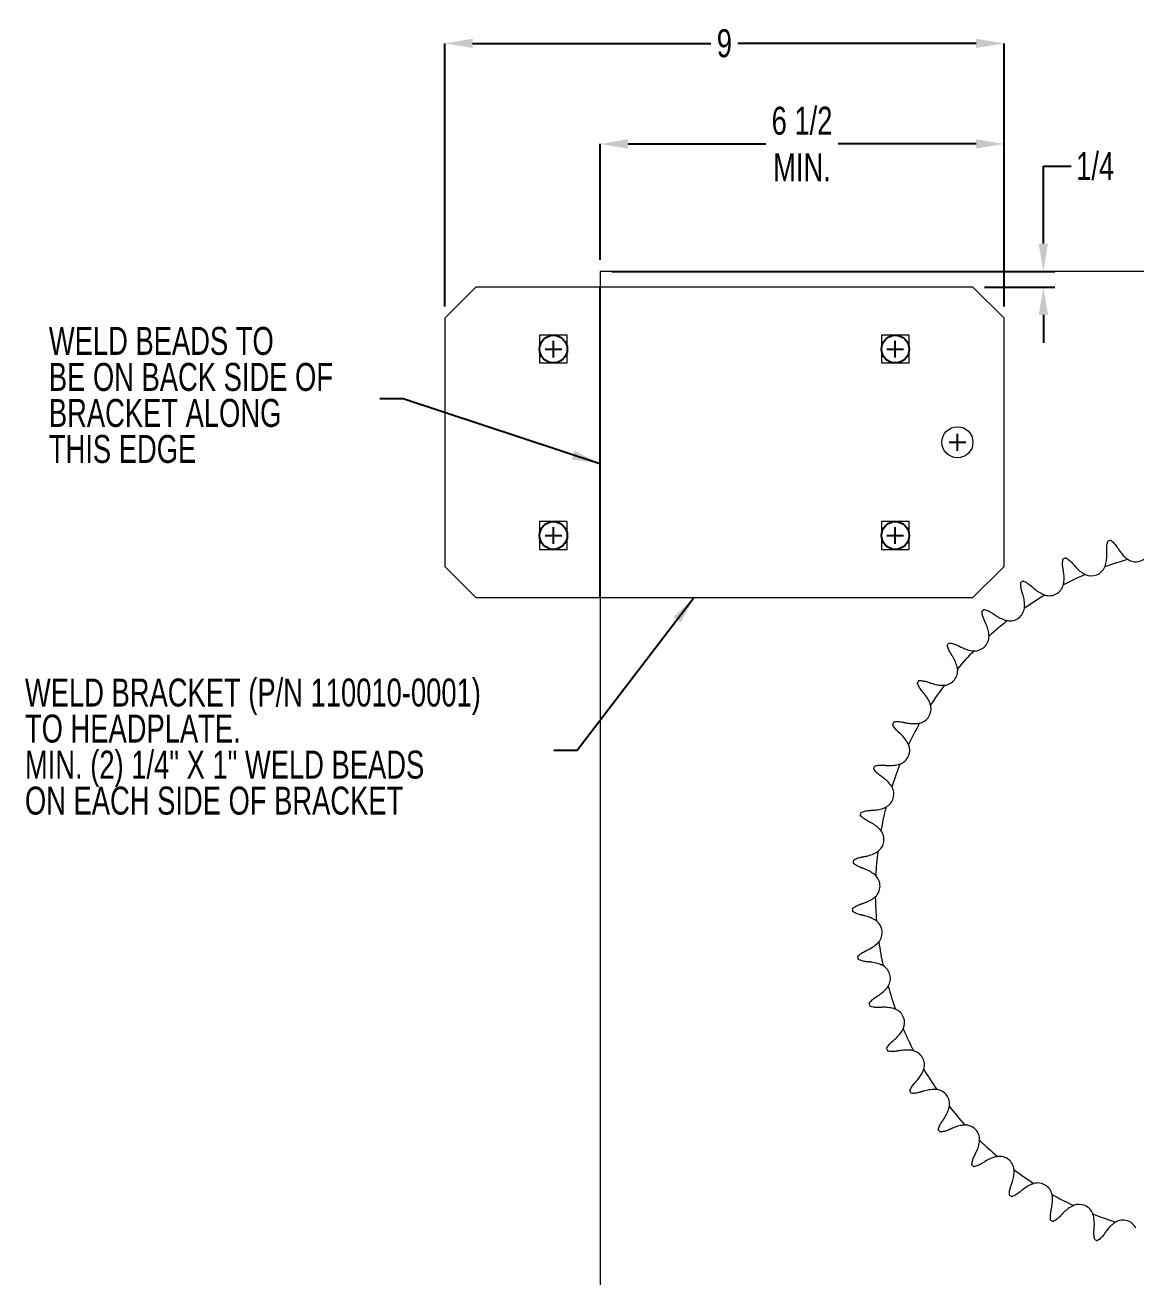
# Model space of a CAD drawing. Header units: inches. Extents: x 23.1 to 33, y 7.5 to 17.7.
# Drawn here: x 23.06 to 29.02, y 11 to 17.72 of the extents above; entities that cross this region are included whole.
import ezdxf
from ezdxf.lldxf.tags import DXFTag

# ---------------------------------------------------------------- set-up
doc = ezdxf.new("R2010")
doc.units = ezdxf.units.IN
doc.header["$MEASUREMENT"] = 0
doc.header["$PDSIZE"] = -1
doc.layers.add('DIM', color=1, linetype='Continuous')
doc.layers.add('HID', color=1, linetype='HIDDEN')
doc.styles.add('SLDTEXTSTYLE0', font='ARIAL.TTF', dxfattribs={"width": 0.7})
doc.styles.get("Standard").update_dxf_attribs({"font": 'ARIAL.TTF'})
tags = doc.linetypes.add('HIDDEN', pattern=[0.075, 0.05, -0.025]).pattern_tags.tags
tags[6:7] = [DXFTag(74, 4), DXFTag(75, 0), DXFTag(340, '0'), DXFTag(46, 1.0), DXFTag(50, 0.0), DXFTag(44, 0.0), DXFTag(45, 0.0)]
tags[4:5] = [DXFTag(74, 4), DXFTag(75, 0), DXFTag(340, '0'), DXFTag(46, 1.0), DXFTag(50, 0.0), DXFTag(44, 0.0), DXFTag(45, 0.0)]
doc.dimstyles.new('SLDDIMSTYLE0', dxfattribs={"dimtxt": 0.15, "dimasz": 0.15, "dimexe": 0, "dimexo": 0.0625, "dimgap": 0.0375, "dimtad": 0, "dimtih": 1, "dimtoh": 1, "dimdec": 3, "dimlfac": 3, "dimrnd": 1e-09, "dimzin": 12, "dimdsep": 46, "dimtxsty": 'SLDTEXTSTYLE0', "dimsah": 1, "dimcen": 0.09, "dimadec": 0, "dimazin": 0, "dimtfac": 1, "dimtdec": 3, "dimtofl": 0, "dimtmove": 0, "dimatfit": 3, "dimfxl": 0, "dimtolj": 1, "dimtzin": 12, "dimarcsym": 0})
doc.dimstyles.new('SLDDIMSTYLE1', dxfattribs={"dimtxt": 0.15, "dimasz": 0.15, "dimexe": 0, "dimexo": 0.0625, "dimgap": 0.0375, "dimtad": 0, "dimtih": 1, "dimtoh": 1, "dimdec": 3, "dimlfac": 3, "dimrnd": 1e-09, "dimzin": 12, "dimdsep": 46, "dimtxsty": 'SLDTEXTSTYLE0', "dimsah": 1, "dimcen": 0.09, "dimadec": 0, "dimazin": 0, "dimtfac": 1, "dimtdec": 3, "dimtofl": 0, "dimtmove": 0, "dimatfit": 3, "dimfxl": 0, "dimtolj": 1, "dimtzin": 12, "dimarcsym": 0})
doc.dimstyles.new('SLDDIMSTYLE2', dxfattribs={"dimtxt": 0.15, "dimasz": 0.15, "dimexe": 0, "dimexo": 0.0625, "dimgap": 0.0375, "dimtad": 0, "dimtih": 1, "dimtoh": 1, "dimdec": 0, "dimrnd": 1e-09, "dimzin": 0, "dimdsep": 46, "dimtxsty": 'Standard', "dimsah": 1, "dimcen": 0.09, "dimadec": 0, "dimazin": 0, "dimtfac": 1, "dimtdec": 0, "dimtofl": 0, "dimtmove": 0, "dimatfit": 3, "dimfxl": 0, "dimtolj": 1, "dimtzin": 0, "dimarcsym": 0})

# ---------------------------------------------------------------- blocks, each defined once
blk = doc.blocks.new('*D7')
at = {"color": 0, "linetype": 'ByBlock', "lineweight": -2}
for p, q in [((25.3089, 16.2092), (25.3089, 17.6208)), ((25.4589, 17.6208), (26.7368, 17.6208)), ((28.1589, 17.6208), (26.8809, 17.6208)), ((28.3089, 16.2092), (28.3089, 17.6208))]:
    blk.add_line(p, q, dxfattribs=at)
at = {"color": 0, "linetype": 'ByBlock'}
for points in [[(25.3089, 17.6208), (25.4589, 17.5958), (25.4589, 17.6458)], [(28.3089, 17.6208), (28.1589, 17.5958), (28.1589, 17.6458)]]:
    blk.add_solid(points, dxfattribs=at)
at = {"layer": 'DEFPOINTS', "color": 0, "linetype": 'ByBlock'}
for p in [(25.3089, 16.1467), (28.3089, 16.1467)]:
    blk.add_point(p, dxfattribs=at)
at = {"color": 0, "linetype": 'ByBlock', "insert": (26.8089, 17.6208), "char_height": 0.15, "attachment_point": 5, "style": 'SLDTEXTSTYLE0'}
blk.add_mtext('9', dxfattribs=at)
blk = doc.blocks.new('*D8')
at = {"color": 0, "linetype": 'ByBlock', "lineweight": -2}
for p, q in [((26.1422, 16.4592), (26.1422, 17.0812)), ((26.2922, 17.0812), (27.0315, 17.0812)), ((28.1589, 17.0812), (27.4195, 17.0812)), ((28.3089, 16.2092), (28.3089, 17.0812))]:
    blk.add_line(p, q, dxfattribs=at)
at = {"color": 0, "linetype": 'ByBlock'}
for points in [[(26.1422, 17.0812), (26.2922, 17.0562), (26.2922, 17.1062)], [(28.3089, 17.0812), (28.1589, 17.0562), (28.1589, 17.1062)]]:
    blk.add_solid(points, dxfattribs=at)
at = {"layer": 'DEFPOINTS', "color": 0, "linetype": 'ByBlock'}
for p in [(26.1422, 16.3967), (28.3089, 16.1467)]:
    blk.add_point(p, dxfattribs=at)
at = {"color": 0, "linetype": 'ByBlock', "insert": (27.2255, 17.0812), "char_height": 0.15, "attachment_point": 5, "style": 'SLDTEXTSTYLE0'}
blk.add_mtext('6 1/2\\PMIN.', dxfattribs=at)
blk = doc.blocks.new('*D9')
at = {"color": 0, "linetype": 'ByBlock', "lineweight": -2}
for p, q in [((28.5197, 16.5467), (28.5197, 16.9615)), ((28.5197, 16.9615), (28.6697, 16.9615)), ((26.2047, 16.3967), (28.5822, 16.3967)), ((28.2047, 16.3134), (28.5822, 16.3134)), ((28.5197, 16.1634), (28.5197, 16.0134))]:
    blk.add_line(p, q, dxfattribs=at)
at = {"color": 0, "linetype": 'ByBlock'}
for points in [[(28.5197, 16.3967), (28.5447, 16.5467), (28.4947, 16.5467)], [(28.5197, 16.3134), (28.5447, 16.1634), (28.4947, 16.1634)]]:
    blk.add_solid(points, dxfattribs=at)
at = {"layer": 'DEFPOINTS', "color": 0, "linetype": 'ByBlock'}
for p in [(26.1422, 16.3967), (28.1422, 16.3134)]:
    blk.add_point(p, dxfattribs=at)
at = {"color": 0, "linetype": 'ByBlock', "insert": (28.7977, 16.9615), "char_height": 0.15, "attachment_point": 5, "style": 'SLDTEXTSTYLE0'}
blk.add_mtext('1/4', dxfattribs=at)
blk = doc.blocks.new('SW_NOTE_2')
at = {"layer": 'DIM', "color": 0, "char_height": 0.15, "attachment_point": 1, "style": 'SLDTEXTSTYLE0'}
for s, insert in [('WELD BEADS TO', (-1.7756, 0.3869)), ('BE ON BACK SIDE OF', (-1.7756, 0.1935)), ('BRACKET ALONG', (-1.7756, 0.0002)), ('THIS EDGE', (-1.7756, -0.1931))]:
    blk.add_mtext(s, dxfattribs=dict(at, insert=insert))
blk = doc.blocks.new('SW_NOTE_3')
at = {"layer": 'DIM', "color": 0, "char_height": 0.15, "attachment_point": 1, "style": 'SLDTEXTSTYLE0'}
for s, insert in [('WELD BRACKET (P/N 110010-0001)', (-2.8363, 0.3869)), ('TO HEADPLATE.', (-2.8363, 0.1936)), ('MIN. (2) 1/4" X 1" WELD BEADS', (-2.8363, 0.0002)), ('ON EACH SIDE OF BRACKET', (-2.8363, -0.1931))]:
    blk.add_mtext(s, dxfattribs=dict(at, insert=insert))

msp = doc.modelspace()

# ---------------------------------------------------------------- linework, layer by layer
at = {"color": 7, "linetype": 'Continuous', "lineweight": 15}
for p, q in [((26.142195, 16.396721), (26.142195, 16.313387)), ((32.975529, 16.396721), (26.142195, 16.396721)), ((25.475529, 16.313387), (25.308862, 16.146721)), ((25.475529, 16.313387), (25.308862, 16.146721)), ((28.142195, 16.313387), (25.475529, 16.313387)), ((28.142195, 16.313387), (25.475529, 16.313387)), ((28.308862, 16.146721), (28.142195, 16.313387)), ((28.308862, 16.146721), (28.142195, 16.313387)), ((25.308862, 16.146721), (25.308862, 14.813387)), ((25.308862, 16.146721), (25.308862, 14.813387)), ((28.308862, 14.813387), (28.308862, 16.146721)), ((28.308862, 14.813387), (28.308862, 16.146721)), ((25.817862, 16.054387), (25.817862, 15.905721)), ((25.966529, 16.054387), (25.817862, 16.054387)), ((25.817862, 16.054387), (25.817862, 15.905721)), ((25.966529, 16.054387), (25.817862, 16.054387)), ((25.966529, 15.905721), (25.966529, 16.054387)), ((25.966529, 15.905721), (25.966529, 16.054387)), ((27.651195, 16.054387), (27.651195, 15.905721)), ((27.799862, 16.054387), (27.651195, 16.054387)), ((27.651195, 16.054387), (27.651195, 15.905721)), ((27.799862, 16.054387), (27.651195, 16.054387)), ((27.799862, 15.905721), (27.799862, 16.054387)), ((27.799862, 15.905721), (27.799862, 16.054387)), ((25.817862, 15.905721), (25.966529, 15.905721)), ((25.817862, 15.905721), (25.966529, 15.905721)), ((27.651195, 15.905721), (27.799862, 15.905721)), ((27.651195, 15.905721), (27.799862, 15.905721)), ((25.966529, 15.054387), (25.817862, 15.054387)), ((25.817862, 15.054387), (25.817862, 14.905721)), ((25.966529, 15.054387), (25.817862, 15.054387)), ((25.817862, 15.054387), (25.817862, 14.905721)), ((25.966529, 14.905721), (25.966529, 15.054387)), ((25.966529, 14.905721), (25.966529, 15.054387)), ((27.651195, 15.054387), (27.651195, 14.905721)), ((27.799862, 15.054387), (27.651195, 15.054387)), ((27.651195, 15.054387), (27.651195, 14.905721)), ((27.799862, 15.054387), (27.651195, 15.054387)), ((27.799862, 14.905721), (27.799862, 15.054387)), ((27.799862, 14.905721), (27.799862, 15.054387)), ((25.817862, 14.905721), (25.966529, 14.905721)), ((25.817862, 14.905721), (25.966529, 14.905721)), ((27.651195, 14.905721), (27.799862, 14.905721)), ((27.651195, 14.905721), (27.799862, 14.905721)), ((25.308862, 14.813387), (25.475529, 14.646721)), ((25.308862, 14.813387), (25.475529, 14.646721)), ((28.142195, 14.646721), (28.308862, 14.813387)), ((28.142195, 14.646721), (28.308862, 14.813387)), ((25.475529, 14.646721), (28.142195, 14.646721)), ((25.475529, 14.646721), (28.142195, 14.646721)), ((26.142195, 14.646721), (26.142195, 9.063387))]:
    msp.add_line(p, q, dxfattribs=at)
for centre in [(25.892195, 15.980054), (27.725529, 15.980054), (25.892195, 14.980054), (27.725529, 14.980054)]:
    msp.add_circle(centre, 0.074333)
msp.add_circle((28.058862, 15.480054), 0.083333, dxfattribs=at)
msp.add_circle((28.058862, 15.480054), 0.083333, dxfattribs=at)
for centre, radius, start, end in [((29.475529, 13.063387), 1.982131, 107.4571978, 107.9074803), ((29.475529, 13.063387), 1.982131, 114.9571978, 115.4074803), ((29.475529, 13.063387), 1.857131, 105.6858233, 109.6788547), ((29.015352, 14.918384), 0.079058, 237.9764413, 329.8882368), ((28.777163, 14.842449), 0.079058, 245.4764413, 337.3882368), ((29.475529, 13.063387), 1.982131, 122.4571978, 122.9074803), ((28.550924, 14.736074), 0.079057, 252.9764413, 344.8882368), ((29.475529, 13.063387), 1.857131, 113.1858233, 117.1788547), ((29.475529, 13.063387), 1.857131, 120.6858233, 124.6788547), ((29.475529, 13.063387), 1.982131, 129.9571978, 130.4074803), ((28.340504, 14.601079), 0.079058, 260.4764413, 352.3882368), ((29.475529, 13.063387), 1.857131, 128.1858233, 132.1788547), ((29.475529, 13.063387), 1.982131, 137.4571978, 137.9074803), ((28.149506, 14.439773), 0.079057, 267.9764413, 359.8882368), ((29.475529, 13.063387), 1.857131, 135.6858233, 139.6788547), ((27.981196, 14.254918), 0.079058, 275.4764413, 7.3882368), ((29.475529, 13.063387), 1.982131, 144.9571978, 145.4074803), ((29.475529, 13.063387), 1.857131, 143.1858233, 147.1788547), ((27.838454, 14.049674), 0.079058, 282.9764413, 14.8882368), ((29.475529, 13.063387), 1.982131, 152.4571978, 152.9074803), ((29.475529, 13.063387), 1.857131, 150.6858233, 154.6788547), ((27.723723, 13.827555), 0.079057, 290.4764413, 22.3882368), ((29.475529, 13.063387), 1.982131, 159.9571978, 160.4074803), ((29.475529, 13.063387), 1.857131, 158.1858233, 162.1788547), ((27.638966, 13.592361), 0.079057, 297.9764413, 29.8882368), ((29.475529, 13.063387), 1.857131, 165.6858233, 169.6788547), ((29.475529, 13.063387), 1.982131, 167.4571978, 167.9074803), ((27.585633, 13.348116), 0.079058, 305.4764413, 37.3882368), ((29.475529, 13.063387), 1.982131, 174.9571978, 175.4074803), ((29.475529, 13.063387), 1.857131, 173.1858233, 177.1788547), ((27.564637, 13.098999), 0.079057, 312.9764413, 44.8882368), ((29.475529, 13.063387), 1.857131, 180.6858233, 184.6788547), ((29.475529, 13.063387), 1.982131, 182.4571978, 182.9074803), ((27.576337, 12.849273), 0.079058, 320.4764413, 52.3882368), ((29.475529, 13.063387), 1.857131, 188.1858233, 192.1788547), ((29.475529, 13.063387), 1.982131, 189.9571978, 190.4074803), ((27.620532, 12.603211), 0.079057, 327.9764413, 59.8882368), ((29.475529, 13.063387), 1.857131, 195.6858233, 199.6788547), ((29.475529, 13.063387), 1.982131, 197.4571978, 197.9074803), ((27.696467, 12.365022), 0.079057, 335.4764413, 67.3882368), ((29.475529, 13.063387), 1.857131, 203.1858233, 207.1788547), ((29.475529, 13.063387), 1.982131, 204.9571978, 205.4074803), ((27.802842, 12.138782), 0.079057, 342.9764413, 74.8882368), ((29.475529, 13.063387), 1.857131, 210.6858233, 214.6788547), ((29.475529, 13.063387), 1.982131, 212.4571978, 212.9074803), ((27.937837, 11.928363), 0.079058, 350.4764413, 82.3882368), ((29.475529, 13.063387), 1.857131, 218.1858233, 222.1788547), ((29.475529, 13.063387), 1.982131, 219.9571978, 220.4074803), ((28.099143, 11.737364), 0.079057, 357.9764413, 89.8882368), ((29.475529, 13.063387), 1.857131, 225.6858233, 229.6788547), ((28.283999, 11.569054), 0.079057, 5.4764413, 97.3882368), ((29.475529, 13.063387), 1.982131, 227.4571978, 227.9074803), ((29.475529, 13.063387), 1.857131, 233.1858233, 237.1788547), ((28.489242, 11.426313), 0.079057, 12.9764413, 104.8882368), ((29.475529, 13.063387), 1.982131, 234.9571978, 235.4074803), ((29.475529, 13.063387), 1.857131, 240.6858233, 244.6788547), ((28.711361, 11.311582), 0.079058, 20.4764413, 112.3882368), ((29.475529, 13.063387), 1.982131, 242.4571978, 242.9074803), ((29.475529, 13.063387), 1.857131, 248.1858233, 252.1788547), ((28.946555, 11.226825), 0.079058, 27.9764413, 119.8882368), ((29.475529, 13.063387), 1.982131, 249.9571978, 250.4074803)]:
    msp.add_arc(centre, radius, start, end, dxfattribs=at)
for points, knots in [([(28.859449, 14.904485), (28.859537, 14.912117), (28.859718, 14.927627), (28.863925, 14.942128), (28.866061, 14.949493)], [0, 0, 0, 0, 0.49206128, 1, 1, 1, 1]), ([(28.880903, 14.954224), (28.88673, 14.94961), (28.898563, 14.940238), (28.907705, 14.927708), (28.912345, 14.921348)], [0, 0, 0, 0, 0.49244183, 1, 1, 1, 1]), ([(28.624408, 14.808319), (28.6235, 14.815897), (28.621654, 14.831298), (28.623932, 14.846224), (28.625089, 14.853806)], [0, 0, 0, 0, 0.49206273, 1, 1, 1, 1]), ([(28.639186, 14.860434), (28.645566, 14.856619), (28.658521, 14.848872), (28.66922, 14.837642), (28.67465, 14.831943)], [0, 0, 0, 0, 0.492441239, 1, 1, 1, 1]), ([(28.853592, 14.822231), (28.855776, 14.831942), (28.860213, 14.851672), (28.86024, 14.87153), (28.860254, 14.881614)], [0, 0, 0, 0, 0.49220354, 1, 1, 1, 1]), ([(28.924926, 14.902231), (28.930579, 14.894268), (28.942071, 14.878082), (28.957096, 14.864541), (28.964728, 14.857661)], [0, 0, 0, 0, 0.49199123, 1, 1, 1, 1]), ([(28.629337, 14.726005), (28.630235, 14.735918), (28.63206, 14.756059), (28.629494, 14.77575), (28.628191, 14.785749)], [0, 0, 0, 0, 0.49220491, 1, 1, 1, 1]), ([(28.689619, 14.814632), (28.696264, 14.807475), (28.70977, 14.792927), (28.726433, 14.781462), (28.734898, 14.775638)], [0, 0, 0, 0, 0.49199114, 1, 1, 1, 1]), ([(28.40393, 14.682298), (28.402041, 14.689692), (28.3982, 14.704721), (28.398511, 14.719816), (28.398668, 14.727484)], [0, 0, 0, 0, 0.49205906, 1, 1, 1, 1]), ([(28.411779, 14.735895), (28.418602, 14.732946), (28.432458, 14.726956), (28.444531, 14.717219), (28.450659, 14.712277)], [0, 0, 0, 0, 0.4924405, 1, 1, 1, 1]), ([(28.419562, 14.601331), (28.419158, 14.611276), (28.418338, 14.631483), (28.413224, 14.650671), (28.410627, 14.660414)], [0, 0, 0, 0, 0.492205815, 1, 1, 1, 1]), ([(28.467759, 14.697068), (28.475281, 14.690839), (28.490571, 14.678179), (28.508588, 14.668987), (28.517741, 14.664318)], [0, 0, 0, 0, 0.49199261, 1, 1, 1, 1]), ([(28.202574, 14.58274), (28.209723, 14.580706), (28.224242, 14.576576), (28.237483, 14.568498), (28.244204, 14.564398)], [0, 0, 0, 0, 0.49244154, 1, 1, 1, 1]), ([(28.201788, 14.528576), (28.198949, 14.535661), (28.19318, 14.550059), (28.191517, 14.565066), (28.190673, 14.572689)], [0, 0, 0, 0, 0.49206169, 1, 1, 1, 1]), ([(28.263143, 14.551551), (28.271414, 14.546358), (28.288225, 14.535802), (28.307287, 14.52904), (28.316972, 14.525605)], [0, 0, 0, 0, 0.49199231, 1, 1, 1, 1]), ([(28.227854, 14.450342), (28.226155, 14.46015), (28.222704, 14.480076), (28.21513, 14.498433), (28.211283, 14.507754)], [0, 0, 0, 0, 0.49220541, 1, 1, 1, 1]), ([(28.021439, 14.349784), (28.0177, 14.356438), (28.010101, 14.36996), (28.006494, 14.384622), (28.004662, 14.392069)], [0, 0, 0, 0, 0.49206119, 1, 1, 1, 1]), ([(28.015149, 14.403587), (28.022503, 14.402504), (28.037436, 14.400305), (28.051618, 14.394024), (28.058817, 14.390837)], [0, 0, 0, 0, 0.49244183, 1, 1, 1, 1]), ([(28.07927, 14.380571), (28.088148, 14.376502), (28.106194, 14.368231), (28.125976, 14.364015), (28.136025, 14.361874)], [0, 0, 0, 0, 0.49199185, 1, 1, 1, 1]), ([(28.057494, 14.275622), (28.05453, 14.285124), (28.048508, 14.30443), (28.038602, 14.321641), (28.033572, 14.33038)], [0, 0, 0, 0, 0.49220646, 1, 1, 1, 1]), ([(27.865971, 14.148982), (27.861395, 14.155091), (27.852096, 14.167506), (27.846606, 14.181571), (27.843817, 14.188715)], [0, 0, 0, 0, 0.49206153, 1, 1, 1, 1]), ([(27.852711, 14.201504), (27.860144, 14.20139), (27.875237, 14.201159), (27.890117, 14.196783), (27.89767, 14.194562)], [0, 0, 0, 0, 0.49244161, 1, 1, 1, 1]), ([(27.919289, 14.187055), (27.928622, 14.184179), (27.947592, 14.178333), (27.967755, 14.176736), (27.977999, 14.175925)], [0, 0, 0, 0, 0.49199208, 1, 1, 1, 1]), ([(27.911397, 14.08016), (27.907218, 14.089195), (27.898727, 14.107549), (27.88666, 14.12332), (27.880532, 14.131328)], [0, 0, 0, 0, 0.492205744, 1, 1, 1, 1]), ([(27.718041, 13.979947), (27.725424, 13.980804), (27.740418, 13.982545), (27.755743, 13.980149), (27.763521, 13.978933)], [0, 0, 0, 0, 0.49244252, 1, 1, 1, 1]), ([(27.785934, 13.974311), (27.795563, 13.972678), (27.815134, 13.969359), (27.835334, 13.970407), (27.845595, 13.97094)], [0, 0, 0, 0, 0.49199177, 1, 1, 1, 1]), ([(27.738042, 13.929605), (27.732708, 13.935065), (27.721868, 13.94616), (27.714589, 13.959388), (27.710892, 13.966107)], [0, 0, 0, 0, 0.49206083, 1, 1, 1, 1]), ([(27.792063, 13.867302), (27.78674, 13.875713), (27.775927, 13.892802), (27.761904, 13.906863), (27.754783, 13.914003)], [0, 0, 0, 0, 0.4922066, 1, 1, 1, 1]), ([(27.639842, 13.695407), (27.633842, 13.700124), (27.621646, 13.709709), (27.612703, 13.721874), (27.60816, 13.728053)], [0, 0, 0, 0, 0.49206022, 1, 1, 1, 1]), ([(27.613441, 13.742708), (27.62065, 13.744521), (27.635288, 13.748204), (27.650794, 13.747829), (27.658665, 13.747638)], [0, 0, 0, 0, 0.49244067, 1, 1, 1, 1]), ([(27.68149, 13.745982), (27.691249, 13.74562), (27.711086, 13.744883), (27.730976, 13.748559), (27.74108, 13.750427)], [0, 0, 0, 0, 0.49199249, 1, 1, 1, 1]), ([(27.701533, 13.640688), (27.695158, 13.648332), (27.682207, 13.663864), (27.666468, 13.675974), (27.658477, 13.682123)], [0, 0, 0, 0, 0.49220597, 1, 1, 1, 1]), ([(27.540703, 13.493845), (27.547613, 13.496584), (27.561645, 13.502146), (27.577068, 13.503798), (27.584896, 13.504636)], [0, 0, 0, 0, 0.49244116, 1, 1, 1, 1]), ([(27.607741, 13.505973), (27.617465, 13.506888), (27.637228, 13.508747), (27.656468, 13.514988), (27.666242, 13.518158)], [0, 0, 0, 0, 0.49199299, 1, 1, 1, 1]), ([(27.573052, 13.450395), (27.566487, 13.454288), (27.553145, 13.462199), (27.54269, 13.473093), (27.53738, 13.478626)], [0, 0, 0, 0, 0.49206115, 1, 1, 1, 1]), ([(27.641357, 13.404196), (27.634039, 13.410943), (27.619171, 13.424651), (27.601987, 13.434603), (27.593261, 13.439657)], [0, 0, 0, 0, 0.49220549, 1, 1, 1, 1]), ([(27.50107, 13.237617), (27.507563, 13.241234), (27.52075, 13.24858), (27.535824, 13.252231), (27.543476, 13.254084)], [0, 0, 0, 0, 0.49244141, 1, 1, 1, 1]), ([(27.565952, 13.258392), (27.575472, 13.260568), (27.594824, 13.264991), (27.613084, 13.273689), (27.622361, 13.278108)], [0, 0, 0, 0, 0.49199164, 1, 1, 1, 1]), ([(27.538813, 13.198761), (27.531796, 13.201764), (27.517536, 13.207866), (27.505748, 13.217301), (27.499761, 13.222094)], [0, 0, 0, 0, 0.49206074, 1, 1, 1, 1]), ([(27.612564, 13.161873), (27.604428, 13.167607), (27.587898, 13.179257), (27.569562, 13.186881), (27.560251, 13.190753)], [0, 0, 0, 0, 0.49220456, 1, 1, 1, 1]), ([(27.556835, 13.007473), (27.565991, 13.010874), (27.584599, 13.017785), (27.601568, 13.028792), (27.610188, 13.034384)], [0, 0, 0, 0, 0.49199097, 1, 1, 1, 1]), ([(27.49522, 12.978407), (27.501186, 12.982841), (27.5133, 12.991846), (27.52777, 12.997433), (27.535114, 13.000269)], [0, 0, 0, 0, 0.49244119, 1, 1, 1, 1]), ([(27.537712, 12.944811), (27.530363, 12.946872), (27.515428, 12.95106), (27.50251, 12.958877), (27.495949, 12.962847)], [0, 0, 0, 0, 0.49206236, 1, 1, 1, 1]), ([(27.615647, 12.917865), (27.606832, 12.922488), (27.588923, 12.931881), (27.569748, 12.937046), (27.560012, 12.939669)], [0, 0, 0, 0, 0.49220602, 1, 1, 1, 1]), ([(27.580548, 12.757512), (27.589181, 12.762078), (27.606729, 12.771359), (27.622116, 12.784487), (27.629932, 12.791156)], [0, 0, 0, 0, 0.49199262, 1, 1, 1, 1]), ([(27.523254, 12.720652), (27.52859, 12.725827), (27.539425, 12.736336), (27.553042, 12.743764), (27.559953, 12.747534)], [0, 0, 0, 0, 0.492440013, 1, 1, 1, 1]), ([(27.569768, 12.69289), (27.562213, 12.693974), (27.546859, 12.696177), (27.533031, 12.70224), (27.526007, 12.70532)], [0, 0, 0, 0, 0.49205935, 1, 1, 1, 1]), ([(27.650553, 12.676346), (27.64121, 12.679779), (27.622228, 12.686754), (27.602543, 12.689373), (27.592548, 12.690702)], [0, 0, 0, 0, 0.49220676, 1, 1, 1, 1]), ([(27.584692, 12.468761), (27.589307, 12.474588), (27.598678, 12.486421), (27.611208, 12.495563), (27.617568, 12.500204)], [0, 0, 0, 0, 0.49244183, 1, 1, 1, 1]), ([(27.636685, 12.512784), (27.644648, 12.518438), (27.660834, 12.52993), (27.674376, 12.544954), (27.681255, 12.552587)], [0, 0, 0, 0, 0.49199123, 1, 1, 1, 1]), ([(27.634431, 12.447307), (27.626799, 12.447396), (27.611289, 12.447576), (27.596789, 12.451783), (27.589423, 12.45392)], [0, 0, 0, 0, 0.49206128, 1, 1, 1, 1]), ([(27.716685, 12.44145), (27.706974, 12.443635), (27.687244, 12.448072), (27.667386, 12.448099), (27.657302, 12.448112)], [0, 0, 0, 0, 0.49220354, 1, 1, 1, 1]), ([(27.724284, 12.277477), (27.731442, 12.284122), (27.745989, 12.297629), (27.757454, 12.314292), (27.763278, 12.322757)], [0, 0, 0, 0, 0.49199114, 1, 1, 1, 1]), ([(27.678482, 12.227045), (27.682297, 12.233424), (27.690044, 12.246379), (27.701274, 12.257079), (27.706973, 12.262509)], [0, 0, 0, 0, 0.492441239, 1, 1, 1, 1]), ([(27.730597, 12.212267), (27.723019, 12.211358), (27.707618, 12.209513), (27.692692, 12.211791), (27.68511, 12.212948)], [0, 0, 0, 0, 0.49206273, 1, 1, 1, 1]), ([(27.812912, 12.217196), (27.802998, 12.218094), (27.782857, 12.219918), (27.763166, 12.217353), (27.753167, 12.21605)], [0, 0, 0, 0, 0.49220491, 1, 1, 1, 1]), ([(27.841848, 12.055618), (27.848077, 12.06314), (27.860737, 12.078429), (27.869929, 12.096447), (27.874598, 12.1056)], [0, 0, 0, 0, 0.49199261, 1, 1, 1, 1]), ([(27.803021, 11.999638), (27.80597, 12.006461), (27.81196, 12.020316), (27.821697, 12.03239), (27.826639, 12.038518)], [0, 0, 0, 0, 0.4924405, 1, 1, 1, 1]), ([(27.856618, 11.991789), (27.849224, 11.989899), (27.834195, 11.986059), (27.8191, 11.986369), (27.811432, 11.986527)], [0, 0, 0, 0, 0.49205906, 1, 1, 1, 1]), ([(27.937586, 12.00742), (27.92764, 12.007017), (27.907433, 12.006196), (27.888245, 12.001082), (27.878502, 11.998486)], [0, 0, 0, 0, 0.492205815, 1, 1, 1, 1]), ([(27.987365, 11.851001), (27.992559, 11.859272), (28.003115, 11.876083), (28.009876, 11.895146), (28.013311, 11.90483)], [0, 0, 0, 0, 0.49199231, 1, 1, 1, 1]), ([(27.956177, 11.790433), (27.95821, 11.797582), (27.96234, 11.812101), (27.970418, 11.825342), (27.974518, 11.832063)], [0, 0, 0, 0, 0.49244154, 1, 1, 1, 1]), ([(28.01034, 11.789646), (28.003255, 11.786808), (27.988857, 11.781039), (27.97385, 11.779376), (27.966227, 11.778531)], [0, 0, 0, 0, 0.49206169, 1, 1, 1, 1]), ([(28.088574, 11.815712), (28.078766, 11.814014), (28.05884, 11.810563), (28.040483, 11.802989), (28.031162, 11.799142)], [0, 0, 0, 0, 0.49220541, 1, 1, 1, 1]), ([(28.158345, 11.667129), (28.162414, 11.676007), (28.170686, 11.694052), (28.174901, 11.713835), (28.177042, 11.723884)], [0, 0, 0, 0, 0.49199185, 1, 1, 1, 1]), ([(28.135329, 11.603008), (28.136412, 11.610361), (28.138611, 11.625295), (28.144892, 11.639477), (28.148079, 11.646676)], [0, 0, 0, 0, 0.49244183, 1, 1, 1, 1]), ([(28.263294, 11.645353), (28.253792, 11.642388), (28.234486, 11.636366), (28.217275, 11.62646), (28.208536, 11.62143)], [0, 0, 0, 0, 0.49220646, 1, 1, 1, 1]), ([(28.189132, 11.609298), (28.182478, 11.605559), (28.168956, 11.59796), (28.154294, 11.594353), (28.146847, 11.59252)], [0, 0, 0, 0, 0.49206119, 1, 1, 1, 1]), ([(28.351862, 11.507147), (28.354737, 11.516481), (28.360583, 11.535451), (28.36218, 11.555614), (28.362991, 11.565857)], [0, 0, 0, 0, 0.49199208, 1, 1, 1, 1]), ([(28.458756, 11.499256), (28.449721, 11.495077), (28.431367, 11.486586), (28.415596, 11.474518), (28.407588, 11.468391)], [0, 0, 0, 0, 0.492205744, 1, 1, 1, 1]), ([(28.337412, 11.44057), (28.337526, 11.448002), (28.337758, 11.463095), (28.342133, 11.477976), (28.344354, 11.485529)], [0, 0, 0, 0, 0.49244161, 1, 1, 1, 1]), ([(28.389934, 11.453829), (28.383825, 11.449254), (28.37141, 11.439955), (28.357345, 11.434465), (28.350201, 11.431676)], [0, 0, 0, 0, 0.49206153, 1, 1, 1, 1]), ([(28.564605, 11.373793), (28.566238, 11.383422), (28.569557, 11.402993), (28.568509, 11.423192), (28.567976, 11.433454)], [0, 0, 0, 0, 0.49199177, 1, 1, 1, 1]), ([(28.671614, 11.379921), (28.663203, 11.374599), (28.646114, 11.363785), (28.632053, 11.349763), (28.624914, 11.342642)], [0, 0, 0, 0, 0.4922066, 1, 1, 1, 1]), ([(28.558969, 11.305899), (28.558112, 11.313283), (28.556371, 11.328277), (28.558767, 11.343602), (28.559983, 11.35138)], [0, 0, 0, 0, 0.49244252, 1, 1, 1, 1]), ([(28.609311, 11.325901), (28.603851, 11.320567), (28.592757, 11.309727), (28.579528, 11.302448), (28.572809, 11.298751)], [0, 0, 0, 0, 0.49206083, 1, 1, 1, 1]), ([(28.792934, 11.269348), (28.793296, 11.279108), (28.794033, 11.298945), (28.790357, 11.318834), (28.78849, 11.328939)], [0, 0, 0, 0, 0.49199249, 1, 1, 1, 1]), ([(28.898228, 11.289392), (28.890584, 11.283017), (28.875052, 11.270065), (28.862942, 11.254327), (28.856793, 11.246335)], [0, 0, 0, 0, 0.49220597, 1, 1, 1, 1]), ([(28.796209, 11.2013), (28.794395, 11.208508), (28.790712, 11.223147), (28.791087, 11.238653), (28.791278, 11.246523)], [0, 0, 0, 0, 0.49244067, 1, 1, 1, 1]), ([(28.843509, 11.227701), (28.838792, 11.2217), (28.829207, 11.209505), (28.817042, 11.200562), (28.810863, 11.196019)], [0, 0, 0, 0, 0.49206022, 1, 1, 1, 1])]:
    msp.add_open_spline(points, degree=3, knots=knots, dxfattribs=at)
for points in [[(28.912345, 14.921348), (28.924926, 14.902231)], [(28.860254, 14.881614), (28.859449, 14.904485)], [(28.964728, 14.857661), (28.97343, 14.851357)], [(28.628191, 14.785749), (28.624408, 14.808319)], [(28.67465, 14.831943), (28.689619, 14.814632)], [(28.850144, 14.812053), (28.853592, 14.822231)], [(28.627247, 14.715464), (28.629337, 14.726005)], [(28.734898, 14.775638), (28.744349, 14.770523)], [(28.410627, 14.660414), (28.40393, 14.682298)], [(28.450659, 14.712277), (28.467759, 14.697068)], [(28.517741, 14.664318), (28.527778, 14.660481)], [(28.418865, 14.590607), (28.419562, 14.601331)], [(28.211283, 14.507754), (28.201788, 14.528576)], [(28.244204, 14.564398), (28.263143, 14.551551)], [(28.316972, 14.525605), (28.327424, 14.523111)], [(28.228563, 14.439619), (28.227854, 14.450342)], [(28.058817, 14.390837), (28.07927, 14.380571)], [(28.033572, 14.33038), (28.021439, 14.349784)], [(28.136025, 14.361874), (28.146714, 14.360765)], [(28.059597, 14.265084), (28.057494, 14.275622)], [(27.89767, 14.194562), (27.919289, 14.187055)], [(27.977999, 14.175925), (27.988741, 14.176221)], [(27.880532, 14.131328), (27.865971, 14.148982)], [(27.914857, 14.069987), (27.911397, 14.08016)], [(27.763521, 13.978933), (27.785934, 13.974311)], [(27.754783, 13.914003), (27.738042, 13.929605)], [(27.845595, 13.97094), (27.856206, 13.972636)], [(27.796822, 13.857667), (27.792063, 13.867302)], [(27.658665, 13.747638), (27.68149, 13.745982)], [(27.74108, 13.750427), (27.751379, 13.753493)], [(27.658477, 13.682123), (27.639842, 13.695407)], [(27.707509, 13.631756), (27.701533, 13.640688)], [(27.584896, 13.504636), (27.607741, 13.505973)], [(27.666242, 13.518158), (27.676053, 13.522542)], [(27.593261, 13.439657), (27.573052, 13.450395)], [(27.648447, 13.396121), (27.641357, 13.404196)], [(27.543476, 13.254084), (27.565952, 13.258392)], [(27.622361, 13.278108), (27.631516, 13.283735)], [(27.560251, 13.190753), (27.538813, 13.198761)], [(27.620648, 13.154792), (27.612564, 13.161873)], [(27.610188, 13.034384), (27.61853, 13.041158)], [(27.535114, 13.000269), (27.556835, 13.007473)], [(27.560012, 12.939669), (27.537712, 12.944811)], [(27.624586, 12.9119), (27.615647, 12.917865)], [(27.629932, 12.791156), (27.637319, 12.798962)], [(27.559953, 12.747534), (27.580548, 12.757512)], [(27.592548, 12.690702), (27.569768, 12.69289)], [(27.660194, 12.671599), (27.650553, 12.676346)], [(27.617568, 12.500204), (27.636685, 12.512784)], [(27.681255, 12.552587), (27.687559, 12.561289)], [(27.657302, 12.448112), (27.634431, 12.447307)], [(27.726863, 12.438002), (27.716685, 12.44145)], [(27.763278, 12.322757), (27.768393, 12.332208)], [(27.706973, 12.262509), (27.724284, 12.277477)], [(27.753167, 12.21605), (27.730597, 12.212267)], [(27.823452, 12.215106), (27.812912, 12.217196)], [(27.874598, 12.1056), (27.878435, 12.115637)], [(27.826639, 12.038518), (27.841848, 12.055618)], [(27.878502, 11.998486), (27.856618, 11.991789)], [(27.948309, 12.006724), (27.937586, 12.00742)], [(28.013311, 11.90483), (28.015805, 11.915283)], [(27.974518, 11.832063), (27.987365, 11.851001)], [(28.031162, 11.799142), (28.01034, 11.789646)], [(28.099297, 11.816422), (28.088574, 11.815712)], [(28.177042, 11.723884), (28.178151, 11.734573)], [(28.148079, 11.646676), (28.158345, 11.667129)], [(28.273832, 11.647455), (28.263294, 11.645353)], [(28.208536, 11.62143), (28.189132, 11.609298)], [(28.362991, 11.565857), (28.362695, 11.576599)], [(28.344354, 11.485529), (28.351862, 11.507147)], [(28.468929, 11.502716), (28.458756, 11.499256)], [(28.407588, 11.468391), (28.389934, 11.453829)], [(28.567976, 11.433454), (28.56628, 11.444065)], [(28.559983, 11.35138), (28.564605, 11.373793)], [(28.681249, 11.38468), (28.671614, 11.379921)], [(28.624914, 11.342642), (28.609311, 11.325901)], [(28.78849, 11.328939), (28.785423, 11.339238)], [(28.90716, 11.295368), (28.898228, 11.289392)], [(28.791278, 11.246523), (28.792934, 11.269348)], [(28.856793, 11.246335), (28.843509, 11.227701)]]:
    msp.add_open_spline(points, degree=1, dxfattribs=at)
at = {"layer": 'DIM'}
for p, q in [((25.892195, 15.935054), (25.892195, 16.025054)), ((27.725529, 15.935054), (27.725529, 16.025054)), ((25.847195, 15.980054), (25.937195, 15.980054)), ((27.680529, 15.980054), (27.770529, 15.980054)), ((28.058862, 15.435054), (28.058862, 15.525054)), ((28.013862, 15.480054), (28.103862, 15.480054)), ((25.892195, 14.935054), (25.892195, 15.025054)), ((27.725529, 14.935054), (27.725529, 15.025054)), ((25.847195, 14.980054), (25.937195, 14.980054)), ((27.680529, 14.980054), (27.770529, 14.980054))]:
    msp.add_line(p, q, dxfattribs=at)
at = {"layer": 'HID'}
msp.add_line((26.140714, 16.313387), (26.140714, 14.646721), dxfattribs=at)

# ---------------------------------------------------------------- block references
at = {"layer": 'DIM'}
for name, p in [('SW_NOTE_2', (24.961549, 15.712515)), ('SW_NOTE_3', (25.893926, 13.82538))]:
    msp.add_blockref(name, p, dxfattribs=at)

# ---------------------------------------------------------------- dimensions: what is measured, and where the dimension line sits
dim = msp.add_linear_dim(base=(28.308862, 17.620828), p1=(25.308862, 16.146721), p2=(28.308862, 16.146721), dimstyle='SLDDIMSTYLE0', override={"dimdec": 4, "dimlunit": 5, "dimfrac": 2}, dxfattribs=at)
dim.commit()
dim.dimension.update_dxf_attribs({"geometry": '*D7', "text_midpoint": (26.808862, 17.620828)})
dim = msp.add_linear_dim(base=(28.308862, 17.081176), p1=(26.142195, 16.396721), p2=(28.308862, 16.146721), text='<>\\PMIN.', dimstyle='SLDDIMSTYLE0', override={"dimdec": 4, "dimlunit": 5, "dimfrac": 2}, dxfattribs=at)
dim.commit()
dim.dimension.update_dxf_attribs({"geometry": '*D8', "text_midpoint": (27.225529, 17.081176)})
dim = msp.add_linear_dim(base=(28.519742, 16.396721), p1=(28.142195, 16.313387), p2=(26.142195, 16.396721), angle=90, dimstyle='SLDDIMSTYLE1', override={"dimdec": 4, "dimlunit": 5, "dimfrac": 2}, dxfattribs=at)
dim.commit()
dim.dimension.update_dxf_attribs({"geometry": '*D9', "text_midpoint": (28.797666, 16.961489)})

# ---------------------------------------------------------------- leaders
for points in [[(26.140714, 15.365313), (25.086549, 15.712515), (24.961549, 15.712515)], [(26.646907, 14.646721), (26.018926, 13.82538), (25.893926, 13.82538)]]:
    msp.add_leader(points, dimstyle='SLDDIMSTYLE2', override={"dimscale": 1, "dimgap": 0.0375, "dimtad": 0, "dimclrd": 0}, dxfattribs=at)

doc.saveas('drawing.dxf')
